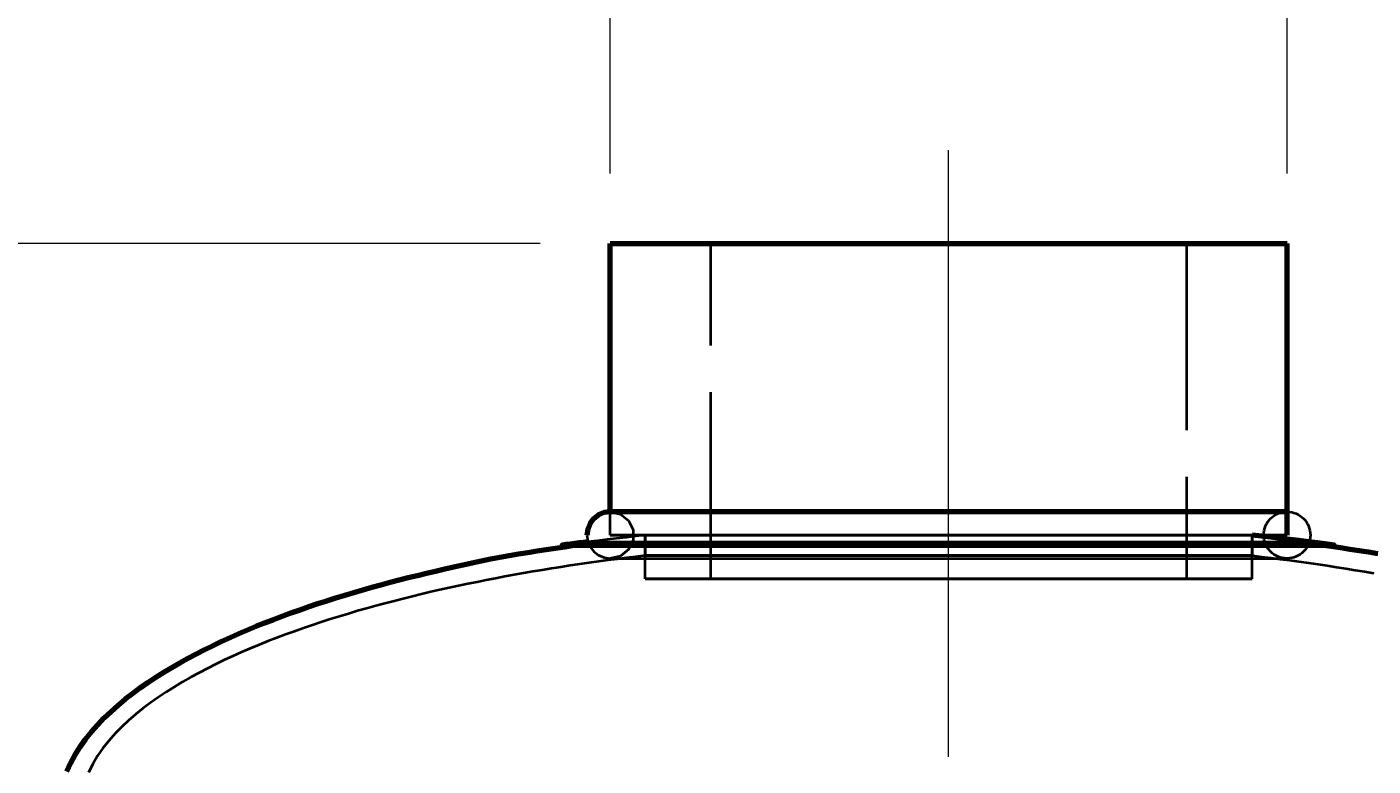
# Model space of a CAD drawing. Header units: millimetres. Extents: x 0 to 594, y 0 to 420.
# Drawn here: x 106.98 to 135.82, y 308.3 to 324.14 of the extents above; entities that cross this region are included whole.
import ezdxf

# ---------------------------------------------------------------- set-up
doc = ezdxf.new("R2010")
doc.units = ezdxf.units.MM
doc.linetypes.add('IRAM-E-TRAZOS', pattern=[5, 4, -1])
doc.linetypes.add('IRAM-F-TRAZO-PUNTO', pattern=[20, 15, -2, 1, -2])
for name, color, linetype, lineweight in [('01-VISIBLE', 7, 'CONTINUOUS', 70), ('02-OCULTA', 4, 'IRAM-E-TRAZOS', 35), ('03-EJE', 1, 'IRAM-F-TRAZO-PUNTO', 18), ('04-COTA', 3, 'CONTINUOUS', 18)]:
    doc.layers.add(name, color=color, linetype=linetype, lineweight=lineweight)
doc.styles.add('ISO3098', font='isocpeur.ttf')
doc.dimstyles.new('FLAMA-IRAM', dxfattribs={"dimtxt": 3.5, "dimasz": 3.5, "dimexe": 2, "dimexo": 1.5, "dimgap": 1, "dimtad": 1, "dimdec": 1, "dimtxsty": 'ISO3098', "dimblk": 'IRAM_FLECHA', "dimblk1": 'IRAM_FLECHA', "dimblk2": 'IRAM_FLECHA', "dimcen": 2.5, "dimclrd": 3, "dimclre": 3, "dimclrt": 3, "dimazin": 3, "dimtfac": 1, "dimtmove": 0, "dimatfit": 3, "dimlwd": 18, "dimlwe": 18})

# ---------------------------------------------------------------- blocks, each defined once
blk = doc.blocks.new('IRAM_FLECHA')
blk.add_solid([(0, 0), (-1, 0.125), (-1, -0.125)])

msp = doc.modelspace()

# ---------------------------------------------------------------- linework, layer by layer
at = {"layer": '01-VISIBLE'}
for p, q in [((119.475, 313.75), (119.475, 319.5)), ((133.975, 313.25), (133.975, 319.5))]:
    msp.add_line(p, q, dxfattribs=at)
for points in [[(119.475, 319.5), (119.676, 319.5), (119.878, 319.5), (120.079, 319.5), (120.281, 319.5), (120.482, 319.5), (120.683, 319.5), (120.885, 319.5), (121.086, 319.5), (121.287, 319.5), (121.489, 319.5), (121.69, 319.5), (121.892, 319.5), (122.093, 319.5), (122.294, 319.5), (122.496, 319.5), (122.697, 319.5), (122.899, 319.5), (123.1, 319.5), (123.301, 319.5), (123.503, 319.5), (123.704, 319.5), (123.906, 319.5), (124.107, 319.5), (124.308, 319.5), (124.51, 319.5), (124.711, 319.5), (124.912, 319.5), (125.114, 319.5), (125.315, 319.5), (125.517, 319.5), (125.718, 319.5), (125.919, 319.5), (126.121, 319.5), (126.322, 319.5), (126.524, 319.5), (126.725, 319.5), (126.926, 319.5), (127.128, 319.5), (127.329, 319.5), (127.531, 319.5), (127.732, 319.5), (127.933, 319.5), (128.135, 319.5), (128.336, 319.5), (128.537, 319.5), (128.739, 319.5), (128.94, 319.5), (129.142, 319.5), (129.343, 319.5), (129.544, 319.5), (129.746, 319.5), (129.947, 319.5), (130.149, 319.5), (130.35, 319.5), (130.551, 319.5), (130.753, 319.5), (130.954, 319.5), (131.156, 319.5), (131.357, 319.5), (131.558, 319.5), (131.76, 319.5), (131.961, 319.5), (132.162, 319.5), (132.364, 319.5), (132.565, 319.5), (132.767, 319.5), (132.968, 319.5), (133.169, 319.5), (133.371, 319.5), (133.572, 319.5), (133.774, 319.5), (133.975, 319.5)], [(119.475, 313.75), (119.346, 313.733), (119.225, 313.683), (119.121, 313.604), (119.042, 313.5), (118.992, 313.379), (118.975, 313.25)], [(133.975, 313.75), (133.774, 313.75), (133.572, 313.75), (133.371, 313.75), (133.169, 313.75), (132.968, 313.75), (132.767, 313.75), (132.565, 313.75), (132.364, 313.75), (132.162, 313.75), (131.961, 313.75), (131.76, 313.75), (131.558, 313.75), (131.357, 313.75), (131.156, 313.75), (130.954, 313.75), (130.753, 313.75), (130.551, 313.75), (130.35, 313.75), (130.149, 313.75), (129.947, 313.75), (129.746, 313.75), (129.544, 313.75), (129.343, 313.75), (129.142, 313.75), (128.94, 313.75), (128.739, 313.75), (128.537, 313.75), (128.336, 313.75), (128.135, 313.75), (127.933, 313.75), (127.732, 313.75), (127.531, 313.75), (127.329, 313.75), (127.128, 313.75), (126.926, 313.75), (126.725, 313.75), (126.524, 313.75), (126.322, 313.75), (126.121, 313.75), (125.919, 313.75), (125.718, 313.75), (125.517, 313.75), (125.315, 313.75), (125.114, 313.75), (124.912, 313.75), (124.711, 313.75), (124.51, 313.75), (124.308, 313.75), (124.107, 313.75), (123.906, 313.75), (123.704, 313.75), (123.503, 313.75), (123.301, 313.75), (123.1, 313.75), (122.899, 313.75), (122.697, 313.75), (122.496, 313.75), (122.294, 313.75), (122.093, 313.75), (121.892, 313.75), (121.69, 313.75), (121.489, 313.75), (121.287, 313.75), (121.086, 313.75), (120.885, 313.75), (120.683, 313.75), (120.482, 313.75), (120.281, 313.75), (120.079, 313.75), (119.878, 313.75), (119.676, 313.75), (119.475, 313.75)], [(135.919, 312.85), (135.72, 312.882), (135.52, 312.913), (135.321, 312.944), (135.121, 312.975), (134.921, 313.005), (134.721, 313.037), (134.583, 313.07), (134.784, 313.052), (134.985, 313.034), (134.833, 313.057), (134.63, 313.082), (134.432, 313.106), (134.231, 313.13), (134.032, 313.154), (133.827, 313.178), (133.628, 313.202), (133.43, 313.226), (133.23, 313.249)], [(107.834, 308.182), (107.916, 308.366), (108.011, 308.543), (108.117, 308.714), (108.234, 308.878), (108.36, 309.035), (108.493, 309.186), (108.632, 309.331), (108.778, 309.471), (108.928, 309.605), (109.083, 309.733), (109.242, 309.857), (109.404, 309.977), (109.569, 310.092), (109.737, 310.203), (109.907, 310.311), (110.079, 310.415), (110.254, 310.515), (110.43, 310.613), (110.608, 310.707), (110.787, 310.799), (110.968, 310.887), (111.15, 310.974), (111.333, 311.058), (111.517, 311.139), (111.702, 311.218), (111.888, 311.295), (112.075, 311.37), (112.263, 311.443), (112.451, 311.514), (112.64, 311.583), (112.83, 311.651), (113.021, 311.716), (113.211, 311.78), (113.403, 311.842), (113.595, 311.903), (113.787, 311.963), (113.98, 312.02), (114.173, 312.077), (114.367, 312.132), (114.561, 312.186), (114.756, 312.238), (114.95, 312.289), (115.146, 312.338), (115.341, 312.386), (115.537, 312.432), (115.733, 312.478), (115.93, 312.523), (116.126, 312.567), (116.323, 312.611), (116.519, 312.655), (116.716, 312.697), (116.913, 312.738), (117.111, 312.776), (117.309, 312.812), (117.508, 312.846), (117.706, 312.878), (117.905, 312.909), (118.104, 312.94), (118.303, 312.971), (118.502, 313.001), (118.701, 313.032)], [(118.997, 313.103), (118.904, 313.092), (118.811, 313.08), (118.718, 313.069), (118.625, 313.057), (118.532, 313.046), (118.442, 313.032)], [(118.888, 313.07), (118.814, 313.066), (118.739, 313.059), (118.665, 313.052), (118.591, 313.045), (118.517, 313.038), (118.442, 313.032)], [(118.442, 313.032), (118.442, 313.032), (118.442, 313.032), (118.442, 313.032), (118.442, 313.032), (118.443, 313.032), (118.443, 313.032)], [(118.442, 313.032), (118.644, 313.032), (118.846, 313.032), (119.048, 313.032), (119.251, 313.032), (119.453, 313.032), (119.655, 313.032), (119.857, 313.032), (120.059, 313.032), (120.261, 313.032), (120.463, 313.032), (120.665, 313.032), (120.867, 313.032), (121.069, 313.032), (121.271, 313.032), (121.473, 313.032), (121.675, 313.032), (121.877, 313.032), (122.079, 313.032), (122.281, 313.032), (122.483, 313.032), (122.685, 313.032), (122.887, 313.032), (123.089, 313.032), (123.291, 313.032), (123.493, 313.032), (123.695, 313.032), (123.897, 313.032), (124.099, 313.032), (124.301, 313.032), (124.503, 313.032), (124.705, 313.032), (124.907, 313.032), (125.109, 313.032), (125.311, 313.032), (125.513, 313.032), (125.715, 313.032), (125.917, 313.032), (126.119, 313.032), (126.321, 313.032), (126.523, 313.032), (126.725, 313.032), (126.927, 313.032), (127.129, 313.032), (127.331, 313.032), (127.533, 313.032), (127.735, 313.032), (127.937, 313.032), (128.139, 313.032), (128.341, 313.032), (128.543, 313.032), (128.745, 313.032), (128.947, 313.032), (129.149, 313.032), (129.351, 313.032), (129.553, 313.032), (129.755, 313.032), (129.957, 313.032), (130.159, 313.032), (130.361, 313.032), (130.563, 313.032), (130.765, 313.032), (130.967, 313.032), (131.169, 313.032), (131.371, 313.032), (131.573, 313.032), (131.775, 313.032), (131.977, 313.032), (132.179, 313.032), (132.381, 313.032), (132.583, 313.032), (132.785, 313.032), (132.987, 313.032), (133.189, 313.032), (133.391, 313.032), (133.593, 313.032), (133.795, 313.032), (133.997, 313.032), (134.199, 313.032), (134.402, 313.032), (134.604, 313.032), (134.806, 313.032), (135.008, 313.032)], [(134.562, 313.07), (134.361, 313.07), (134.16, 313.07), (133.959, 313.07), (133.758, 313.07), (133.557, 313.07), (133.356, 313.07), (133.155, 313.07), (132.954, 313.07), (132.754, 313.07), (132.553, 313.07), (132.352, 313.07), (132.151, 313.07), (131.95, 313.07), (131.749, 313.07), (131.548, 313.07), (131.347, 313.07), (131.146, 313.07), (130.945, 313.07), (130.744, 313.07), (130.543, 313.07), (130.342, 313.07), (130.141, 313.07), (129.94, 313.07), (129.739, 313.07), (129.538, 313.07), (129.337, 313.07), (129.136, 313.07), (128.935, 313.07), (128.735, 313.07), (128.534, 313.07), (128.333, 313.07), (128.132, 313.07), (127.931, 313.07), (127.73, 313.07), (127.529, 313.07), (127.328, 313.07), (127.127, 313.07), (126.926, 313.07), (126.725, 313.07), (126.524, 313.07), (126.323, 313.07), (126.122, 313.07), (125.921, 313.07), (125.72, 313.07), (125.519, 313.07), (125.318, 313.07), (125.117, 313.07), (124.916, 313.07), (124.715, 313.07), (124.515, 313.07), (124.314, 313.07), (124.113, 313.07), (123.912, 313.07), (123.711, 313.07), (123.51, 313.07), (123.309, 313.07), (123.108, 313.07), (122.907, 313.07), (122.706, 313.07), (122.505, 313.07), (122.304, 313.07), (122.103, 313.07), (121.902, 313.07), (121.701, 313.07), (121.5, 313.07), (121.299, 313.07), (121.098, 313.07), (120.897, 313.07), (120.696, 313.07), (120.496, 313.07), (120.295, 313.07), (120.094, 313.07), (119.893, 313.07), (119.692, 313.07), (119.491, 313.07), (119.29, 313.07), (119.089, 313.07), (118.888, 313.07)], [(119.475, 312.75), (119.475, 312.75), (119.475, 312.75), (119.475, 312.75), (119.475, 312.75), (119.475, 312.75), (119.475, 312.75)]]:
    msp.add_lwpolyline(points, dxfattribs=at)
at = {"layer": '02-OCULTA'}
for p, q in [((121.631, 312.309), (121.631, 319.5)), ((131.819, 319.5), (131.819, 312.309)), ((119.475, 313.25), (119.475, 313.75)), ((120.22, 312.309), (120.22, 313.25)), ((120.225, 313.25), (120.225, 312.809)), ((133.225, 313.25), (133.225, 312.809)), ((133.23, 312.309), (133.23, 313.25))]:
    msp.add_line(p, q, dxfattribs=at)
for points in [[(133.975, 319.5), (133.774, 319.5), (133.572, 319.5), (133.371, 319.5), (133.169, 319.5), (132.968, 319.5), (132.767, 319.5), (132.565, 319.5), (132.364, 319.5), (132.162, 319.5), (131.961, 319.5), (131.76, 319.5), (131.558, 319.5), (131.357, 319.5), (131.156, 319.5), (130.954, 319.5), (130.753, 319.5), (130.551, 319.5), (130.35, 319.5), (130.149, 319.5), (129.947, 319.5), (129.746, 319.5), (129.544, 319.5), (129.343, 319.5), (129.142, 319.5), (128.94, 319.5), (128.739, 319.5), (128.537, 319.5), (128.336, 319.5), (128.135, 319.5), (127.933, 319.5), (127.732, 319.5), (127.531, 319.5), (127.329, 319.5), (127.128, 319.5), (126.926, 319.5), (126.725, 319.5), (126.524, 319.5), (126.322, 319.5), (126.121, 319.5), (125.919, 319.5), (125.718, 319.5), (125.517, 319.5), (125.315, 319.5), (125.114, 319.5), (124.912, 319.5), (124.711, 319.5), (124.51, 319.5), (124.308, 319.5), (124.107, 319.5), (123.906, 319.5), (123.704, 319.5), (123.503, 319.5), (123.301, 319.5), (123.1, 319.5), (122.899, 319.5), (122.697, 319.5), (122.496, 319.5), (122.294, 319.5), (122.093, 319.5), (121.892, 319.5), (121.69, 319.5), (121.489, 319.5), (121.287, 319.5), (121.086, 319.5), (120.885, 319.5), (120.683, 319.5), (120.482, 319.5), (120.281, 319.5), (120.079, 319.5), (119.878, 319.5), (119.676, 319.5), (119.475, 319.5)], [(131.819, 319.5), (131.615, 319.5), (131.411, 319.5), (131.208, 319.5), (131.004, 319.5), (130.8, 319.5), (130.596, 319.5), (130.393, 319.5), (130.189, 319.5), (129.985, 319.5), (129.781, 319.5), (129.578, 319.5), (129.374, 319.5), (129.17, 319.5), (128.966, 319.5), (128.763, 319.5), (128.559, 319.5), (128.355, 319.5), (128.151, 319.5), (127.948, 319.5), (127.744, 319.5), (127.54, 319.5), (127.336, 319.5), (127.133, 319.5), (126.929, 319.5), (126.725, 319.5), (126.521, 319.5), (126.317, 319.5), (126.114, 319.5), (125.91, 319.5), (125.706, 319.5), (125.502, 319.5), (125.299, 319.5), (125.095, 319.5), (124.891, 319.5), (124.687, 319.5), (124.484, 319.5), (124.28, 319.5), (124.076, 319.5), (123.872, 319.5), (123.669, 319.5), (123.465, 319.5), (123.261, 319.5), (123.057, 319.5), (122.854, 319.5), (122.65, 319.5), (122.446, 319.5), (122.242, 319.5), (122.039, 319.5), (121.835, 319.5), (121.631, 319.5)], [(121.631, 319.5), (121.835, 319.5), (122.039, 319.5), (122.242, 319.5), (122.446, 319.5), (122.65, 319.5), (122.854, 319.5), (123.057, 319.5), (123.261, 319.5), (123.465, 319.5), (123.669, 319.5), (123.872, 319.5), (124.076, 319.5), (124.28, 319.5), (124.484, 319.5), (124.687, 319.5), (124.891, 319.5), (125.095, 319.5), (125.299, 319.5), (125.502, 319.5), (125.706, 319.5), (125.91, 319.5), (126.114, 319.5), (126.317, 319.5), (126.521, 319.5), (126.725, 319.5), (126.929, 319.5), (127.133, 319.5), (127.336, 319.5), (127.54, 319.5), (127.744, 319.5), (127.948, 319.5), (128.151, 319.5), (128.355, 319.5), (128.559, 319.5), (128.763, 319.5), (128.966, 319.5), (129.17, 319.5), (129.374, 319.5), (129.578, 319.5), (129.781, 319.5), (129.985, 319.5), (130.189, 319.5), (130.393, 319.5), (130.596, 319.5), (130.8, 319.5), (131.004, 319.5), (131.208, 319.5), (131.411, 319.5), (131.615, 319.5), (131.819, 319.5)], [(133.975, 313.75), (133.774, 313.75), (133.572, 313.75), (133.371, 313.75), (133.169, 313.75), (132.968, 313.75), (132.767, 313.75), (132.565, 313.75), (132.364, 313.75), (132.162, 313.75), (131.961, 313.75), (131.76, 313.75), (131.558, 313.75), (131.357, 313.75), (131.156, 313.75), (130.954, 313.75), (130.753, 313.75), (130.551, 313.75), (130.35, 313.75), (130.149, 313.75), (129.947, 313.75), (129.746, 313.75), (129.544, 313.75), (129.343, 313.75), (129.142, 313.75), (128.94, 313.75), (128.739, 313.75), (128.537, 313.75), (128.336, 313.75), (128.135, 313.75), (127.933, 313.75), (127.732, 313.75), (127.531, 313.75), (127.329, 313.75), (127.128, 313.75), (126.926, 313.75), (126.725, 313.75), (126.524, 313.75), (126.322, 313.75), (126.121, 313.75), (125.919, 313.75), (125.718, 313.75), (125.517, 313.75), (125.315, 313.75), (125.114, 313.75), (124.912, 313.75), (124.711, 313.75), (124.51, 313.75), (124.308, 313.75), (124.107, 313.75), (123.906, 313.75), (123.704, 313.75), (123.503, 313.75), (123.301, 313.75), (123.1, 313.75), (122.899, 313.75), (122.697, 313.75), (122.496, 313.75), (122.294, 313.75), (122.093, 313.75), (121.892, 313.75), (121.69, 313.75), (121.489, 313.75), (121.287, 313.75), (121.086, 313.75), (120.885, 313.75), (120.683, 313.75), (120.482, 313.75), (120.281, 313.75), (120.079, 313.75), (119.878, 313.75), (119.676, 313.75), (119.475, 313.75)], [(119.475, 313.75), (119.692, 313.7), (119.866, 313.562), (119.962, 313.361), (119.962, 313.139), (119.866, 312.938), (119.692, 312.8), (119.475, 312.75)], [(118.975, 313.25), (118.992, 313.121), (119.042, 313), (119.121, 312.896), (119.225, 312.817), (119.346, 312.767), (119.475, 312.75)], [(120.225, 313.25), (120.02, 313.226), (119.816, 313.201), (119.611, 313.177), (119.406, 313.152), (119.202, 313.128), (118.997, 313.103)], [(133.975, 313.25), (133.774, 313.25), (133.572, 313.25), (133.371, 313.25), (133.169, 313.25), (132.968, 313.25), (132.767, 313.25), (132.565, 313.25), (132.364, 313.25), (132.162, 313.25), (131.961, 313.25), (131.76, 313.25), (131.558, 313.25), (131.357, 313.25), (131.156, 313.25), (130.954, 313.25), (130.753, 313.25), (130.551, 313.25), (130.35, 313.25), (130.149, 313.25), (129.947, 313.25), (129.746, 313.25), (129.544, 313.25), (129.343, 313.25), (129.142, 313.25), (128.94, 313.25), (128.739, 313.25), (128.537, 313.25), (128.336, 313.25), (128.135, 313.25), (127.933, 313.25), (127.732, 313.25), (127.531, 313.25), (127.329, 313.25), (127.128, 313.25), (126.926, 313.25), (126.725, 313.25), (126.524, 313.25), (126.322, 313.25), (126.121, 313.25), (125.919, 313.25), (125.718, 313.25), (125.517, 313.25), (125.315, 313.25), (125.114, 313.25), (124.912, 313.25), (124.711, 313.25), (124.51, 313.25), (124.308, 313.25), (124.107, 313.25), (123.906, 313.25), (123.704, 313.25), (123.503, 313.25), (123.301, 313.25), (123.1, 313.25), (122.899, 313.25), (122.697, 313.25), (122.496, 313.25), (122.294, 313.25), (122.093, 313.25), (121.892, 313.25), (121.69, 313.25), (121.489, 313.25), (121.287, 313.25), (121.086, 313.25), (120.885, 313.25), (120.683, 313.25), (120.482, 313.25), (120.281, 313.25), (120.079, 313.25), (119.878, 313.25), (119.676, 313.25), (119.475, 313.25)], [(119.475, 313.25), (119.676, 313.25), (119.878, 313.25), (120.079, 313.25), (120.281, 313.25), (120.482, 313.25), (120.683, 313.25), (120.885, 313.25), (121.086, 313.25), (121.287, 313.25), (121.489, 313.25), (121.69, 313.25), (121.892, 313.25), (122.093, 313.25), (122.294, 313.25), (122.496, 313.25), (122.697, 313.25), (122.899, 313.25), (123.1, 313.25), (123.301, 313.25), (123.503, 313.25), (123.704, 313.25), (123.906, 313.25), (124.107, 313.25), (124.308, 313.25), (124.51, 313.25), (124.711, 313.25), (124.912, 313.25), (125.114, 313.25), (125.315, 313.25), (125.517, 313.25), (125.718, 313.25), (125.919, 313.25), (126.121, 313.25), (126.322, 313.25), (126.524, 313.25), (126.725, 313.25), (126.926, 313.25), (127.128, 313.25), (127.329, 313.25), (127.531, 313.25), (127.732, 313.25), (127.933, 313.25), (128.135, 313.25), (128.336, 313.25), (128.537, 313.25), (128.739, 313.25), (128.94, 313.25), (129.142, 313.25), (129.343, 313.25), (129.544, 313.25), (129.746, 313.25), (129.947, 313.25), (130.149, 313.25), (130.35, 313.25), (130.551, 313.25), (130.753, 313.25), (130.954, 313.25), (131.156, 313.25), (131.357, 313.25), (131.558, 313.25), (131.76, 313.25), (131.961, 313.25), (132.162, 313.25), (132.364, 313.25), (132.565, 313.25), (132.767, 313.25), (132.968, 313.25), (133.169, 313.25), (133.371, 313.25), (133.572, 313.25), (133.774, 313.25), (133.975, 313.25)], [(133.23, 313.25), (133.03, 313.25), (132.83, 313.25), (132.63, 313.25), (132.429, 313.25), (132.229, 313.25), (132.029, 313.25), (131.829, 313.25), (131.629, 313.25), (131.429, 313.25), (131.228, 313.25), (131.028, 313.25), (130.828, 313.25), (130.628, 313.25), (130.428, 313.25), (130.228, 313.25), (130.028, 313.25), (129.827, 313.25), (129.627, 313.25), (129.427, 313.25), (129.227, 313.25), (129.027, 313.25), (128.827, 313.25), (128.626, 313.25), (128.426, 313.25), (128.226, 313.25), (128.026, 313.25), (127.826, 313.25), (127.626, 313.25), (127.426, 313.25), (127.225, 313.25), (127.025, 313.25), (126.825, 313.25), (126.625, 313.25), (126.425, 313.25), (126.225, 313.25), (126.024, 313.25), (125.824, 313.25), (125.624, 313.25), (125.424, 313.25), (125.224, 313.25), (125.024, 313.25), (124.824, 313.25), (124.623, 313.25), (124.423, 313.25), (124.223, 313.25), (124.023, 313.25), (123.823, 313.25), (123.623, 313.25), (123.422, 313.25), (123.222, 313.25), (123.022, 313.25), (122.822, 313.25), (122.622, 313.25), (122.422, 313.25), (122.222, 313.25), (122.021, 313.25), (121.821, 313.25), (121.621, 313.25), (121.421, 313.25), (121.221, 313.25), (121.021, 313.25), (120.82, 313.25), (120.62, 313.25), (120.42, 313.25), (120.22, 313.25)], [(120.22, 313.25), (120.42, 313.25), (120.62, 313.25), (120.82, 313.25), (121.021, 313.25), (121.221, 313.25), (121.421, 313.25), (121.621, 313.25), (121.821, 313.25), (122.021, 313.25), (122.222, 313.25), (122.422, 313.25), (122.622, 313.25), (122.822, 313.25), (123.022, 313.25), (123.222, 313.25), (123.422, 313.25), (123.623, 313.25), (123.823, 313.25), (124.023, 313.25), (124.223, 313.25), (124.423, 313.25), (124.623, 313.25), (124.824, 313.25), (125.024, 313.25), (125.224, 313.25), (125.424, 313.25), (125.624, 313.25), (125.824, 313.25), (126.024, 313.25), (126.225, 313.25), (126.425, 313.25), (126.625, 313.25), (126.825, 313.25), (127.025, 313.25), (127.225, 313.25), (127.426, 313.25), (127.626, 313.25), (127.826, 313.25), (128.026, 313.25), (128.226, 313.25), (128.426, 313.25), (128.626, 313.25), (128.827, 313.25), (129.027, 313.25), (129.227, 313.25), (129.427, 313.25), (129.627, 313.25), (129.827, 313.25), (130.028, 313.25), (130.228, 313.25), (130.428, 313.25), (130.628, 313.25), (130.828, 313.25), (131.028, 313.25), (131.228, 313.25), (131.429, 313.25), (131.629, 313.25), (131.829, 313.25), (132.029, 313.25), (132.229, 313.25), (132.429, 313.25), (132.63, 313.25), (132.83, 313.25), (133.03, 313.25), (133.23, 313.25)], [(133.225, 313.25), (133.025, 313.25), (132.825, 313.25), (132.625, 313.25), (132.425, 313.25), (132.225, 313.25), (132.025, 313.25), (131.825, 313.25), (131.625, 313.25), (131.425, 313.25), (131.225, 313.25), (131.025, 313.25), (130.825, 313.25), (130.625, 313.25), (130.425, 313.25), (130.225, 313.25), (130.025, 313.25), (129.825, 313.25), (129.625, 313.25), (129.425, 313.25), (129.225, 313.25), (129.025, 313.25), (128.825, 313.25), (128.625, 313.25), (128.425, 313.25), (128.225, 313.25), (128.025, 313.25), (127.825, 313.25), (127.625, 313.25), (127.425, 313.25), (127.225, 313.25), (127.025, 313.25), (126.825, 313.25), (126.625, 313.25), (126.425, 313.25), (126.225, 313.25), (126.025, 313.25), (125.825, 313.25), (125.625, 313.25), (125.425, 313.25), (125.225, 313.25), (125.025, 313.25), (124.825, 313.25), (124.625, 313.25), (124.425, 313.25), (124.225, 313.25), (124.025, 313.25), (123.825, 313.25), (123.625, 313.25), (123.425, 313.25), (123.225, 313.25), (123.025, 313.25), (122.825, 313.25), (122.625, 313.25), (122.425, 313.25), (122.225, 313.25), (122.025, 313.25), (121.825, 313.25), (121.625, 313.25), (121.425, 313.25), (121.225, 313.25), (121.025, 313.25), (120.825, 313.25), (120.625, 313.25), (120.425, 313.25), (120.225, 313.25)], [(120.225, 313.25), (120.425, 313.25), (120.625, 313.25), (120.825, 313.25), (121.025, 313.25), (121.225, 313.25), (121.425, 313.25), (121.625, 313.25), (121.825, 313.25), (122.025, 313.25), (122.225, 313.25), (122.425, 313.25), (122.625, 313.25), (122.825, 313.25), (123.025, 313.25), (123.225, 313.25), (123.425, 313.25), (123.625, 313.25), (123.825, 313.25), (124.025, 313.25), (124.225, 313.25), (124.425, 313.25), (124.625, 313.25), (124.825, 313.25), (125.025, 313.25), (125.225, 313.25), (125.425, 313.25), (125.625, 313.25), (125.825, 313.25), (126.025, 313.25), (126.225, 313.25), (126.425, 313.25), (126.625, 313.25), (126.825, 313.25), (127.025, 313.25), (127.225, 313.25), (127.425, 313.25), (127.625, 313.25), (127.825, 313.25), (128.025, 313.25), (128.225, 313.25), (128.425, 313.25), (128.625, 313.25), (128.825, 313.25), (129.025, 313.25), (129.225, 313.25), (129.425, 313.25), (129.625, 313.25), (129.825, 313.25), (130.025, 313.25), (130.225, 313.25), (130.425, 313.25), (130.625, 313.25), (130.825, 313.25), (131.025, 313.25), (131.225, 313.25), (131.425, 313.25), (131.625, 313.25), (131.825, 313.25), (132.025, 313.25), (132.225, 313.25), (132.425, 313.25), (132.625, 313.25), (132.825, 313.25), (133.025, 313.25), (133.225, 313.25)], [(133.23, 313.249), (133.229, 313.25), (133.228, 313.25), (133.228, 313.25), (133.227, 313.25), (133.226, 313.25), (133.225, 313.25)], [(118.443, 313.032), (118.645, 313.032), (118.847, 313.032), (119.049, 313.032), (119.251, 313.032), (119.453, 313.032), (119.655, 313.032), (119.857, 313.032), (120.059, 313.032), (120.261, 313.032), (120.463, 313.032), (120.665, 313.032), (120.867, 313.032), (121.069, 313.032), (121.271, 313.032), (121.473, 313.032), (121.675, 313.032), (121.877, 313.032), (122.079, 313.032), (122.281, 313.032), (122.483, 313.032), (122.685, 313.032), (122.887, 313.032), (123.089, 313.032), (123.291, 313.032), (123.493, 313.032), (123.695, 313.032), (123.897, 313.032), (124.099, 313.032), (124.301, 313.032), (124.503, 313.032), (124.705, 313.032), (124.907, 313.032), (125.109, 313.032), (125.311, 313.032), (125.513, 313.032), (125.715, 313.032), (125.917, 313.032), (126.119, 313.032), (126.321, 313.032), (126.523, 313.032), (126.725, 313.032), (126.927, 313.032), (127.129, 313.032), (127.331, 313.032), (127.533, 313.032), (127.735, 313.032), (127.937, 313.032), (128.139, 313.032), (128.341, 313.032), (128.543, 313.032), (128.745, 313.032), (128.947, 313.032), (129.149, 313.032), (129.351, 313.032), (129.553, 313.032), (129.755, 313.032), (129.957, 313.032), (130.159, 313.032), (130.361, 313.032), (130.563, 313.032), (130.765, 313.032), (130.967, 313.032), (131.169, 313.032), (131.371, 313.032), (131.573, 313.032), (131.775, 313.032), (131.977, 313.032), (132.179, 313.032), (132.381, 313.032), (132.583, 313.032), (132.785, 313.032), (132.987, 313.032), (133.189, 313.032), (133.391, 313.032), (133.593, 313.032), (133.795, 313.032), (133.997, 313.032), (134.199, 313.032), (134.402, 313.032), (134.604, 313.032), (134.806, 313.032), (135.008, 313.032)], [(118.701, 313.032), (118.736, 313.038), (118.77, 313.044), (118.804, 313.049), (118.839, 313.056), (118.873, 313.062), (118.888, 313.07)], [(134.562, 313.07), (134.361, 313.07), (134.16, 313.07), (133.959, 313.07), (133.758, 313.07), (133.557, 313.07), (133.356, 313.07), (133.155, 313.07), (132.954, 313.07), (132.754, 313.07), (132.553, 313.07), (132.352, 313.07), (132.151, 313.07), (131.95, 313.07), (131.749, 313.07), (131.548, 313.07), (131.347, 313.07), (131.146, 313.07), (130.945, 313.07), (130.744, 313.07), (130.543, 313.07), (130.342, 313.07), (130.141, 313.07), (129.94, 313.07), (129.739, 313.07), (129.538, 313.07), (129.337, 313.07), (129.136, 313.07), (128.935, 313.07), (128.735, 313.07), (128.534, 313.07), (128.333, 313.07), (128.132, 313.07), (127.931, 313.07), (127.73, 313.07), (127.529, 313.07), (127.328, 313.07), (127.127, 313.07), (126.926, 313.07), (126.725, 313.07), (126.524, 313.07), (126.323, 313.07), (126.122, 313.07), (125.921, 313.07), (125.72, 313.07), (125.519, 313.07), (125.318, 313.07), (125.117, 313.07), (124.916, 313.07), (124.715, 313.07), (124.515, 313.07), (124.314, 313.07), (124.113, 313.07), (123.912, 313.07), (123.711, 313.07), (123.51, 313.07), (123.309, 313.07), (123.108, 313.07), (122.907, 313.07), (122.706, 313.07), (122.505, 313.07), (122.304, 313.07), (122.103, 313.07), (121.902, 313.07), (121.701, 313.07), (121.5, 313.07), (121.299, 313.07), (121.098, 313.07), (120.897, 313.07), (120.696, 313.07), (120.496, 313.07), (120.295, 313.07), (120.094, 313.07), (119.893, 313.07), (119.692, 313.07), (119.491, 313.07), (119.29, 313.07), (119.089, 313.07), (118.888, 313.07)], [(120.225, 312.809), (120.024, 312.786), (119.822, 312.761), (119.621, 312.736), (119.42, 312.709), (119.219, 312.682), (119.018, 312.654), (118.818, 312.625), (118.617, 312.595), (118.416, 312.564), (118.216, 312.533), (118.016, 312.5), (117.816, 312.466), (117.616, 312.432), (117.417, 312.396), (117.217, 312.36), (117.018, 312.322), (116.819, 312.284), (116.62, 312.244), (116.421, 312.204), (116.223, 312.162), (116.024, 312.119), (115.826, 312.075), (115.629, 312.03), (115.431, 311.984), (115.234, 311.936), (115.037, 311.887), (114.841, 311.837), (114.645, 311.786), (114.449, 311.733), (114.253, 311.678), (114.058, 311.623), (113.864, 311.565), (113.67, 311.506), (113.476, 311.446), (113.283, 311.384), (113.091, 311.32), (112.899, 311.254), (112.708, 311.187), (112.517, 311.118), (112.327, 311.046), (112.138, 310.973), (111.95, 310.898), (111.762, 310.82), (111.576, 310.74), (111.391, 310.658), (111.207, 310.573), (111.024, 310.485), (110.843, 310.394), (110.663, 310.3), (110.485, 310.203), (110.309, 310.102), (110.135, 309.998), (109.964, 309.889), (109.795, 309.777), (109.629, 309.66), (109.467, 309.538), (109.309, 309.411), (109.155, 309.279), (109.007, 309.14), (108.866, 308.995), (108.731, 308.843), (108.605, 308.685), (108.489, 308.518), (108.385, 308.344), (108.298, 308.161)], [(119.475, 312.75), (119.676, 312.75), (119.878, 312.75), (120.079, 312.75), (120.281, 312.75), (120.482, 312.75), (120.683, 312.75), (120.885, 312.75), (121.086, 312.75), (121.287, 312.75), (121.489, 312.75), (121.69, 312.75), (121.892, 312.75), (122.093, 312.75), (122.294, 312.75), (122.496, 312.75), (122.697, 312.75), (122.899, 312.75), (123.1, 312.75), (123.301, 312.75), (123.503, 312.75), (123.704, 312.75), (123.906, 312.75), (124.107, 312.75), (124.308, 312.75), (124.51, 312.75), (124.711, 312.75), (124.912, 312.75), (125.114, 312.75), (125.315, 312.75), (125.517, 312.75), (125.718, 312.75), (125.919, 312.75), (126.121, 312.75), (126.322, 312.75), (126.524, 312.75), (126.725, 312.75), (126.926, 312.75), (127.128, 312.75), (127.329, 312.75), (127.531, 312.75), (127.732, 312.75), (127.933, 312.75), (128.135, 312.75), (128.336, 312.75), (128.537, 312.75), (128.739, 312.75), (128.94, 312.75), (129.142, 312.75), (129.343, 312.75), (129.544, 312.75), (129.746, 312.75), (129.947, 312.75), (130.149, 312.75), (130.35, 312.75), (130.551, 312.75), (130.753, 312.75), (130.954, 312.75), (131.156, 312.75), (131.357, 312.75), (131.558, 312.75), (131.76, 312.75), (131.961, 312.75), (132.162, 312.75), (132.364, 312.75), (132.565, 312.75), (132.767, 312.75), (132.968, 312.75), (133.169, 312.75), (133.371, 312.75), (133.572, 312.75), (133.774, 312.75), (133.975, 312.75)], [(119.475, 312.75), (119.676, 312.75), (119.878, 312.75), (120.079, 312.75), (120.281, 312.75), (120.482, 312.75), (120.683, 312.75), (120.885, 312.75), (121.086, 312.75), (121.287, 312.75), (121.489, 312.75), (121.69, 312.75), (121.892, 312.75), (122.093, 312.75), (122.294, 312.75), (122.496, 312.75), (122.697, 312.75), (122.899, 312.75), (123.1, 312.75), (123.301, 312.75), (123.503, 312.75), (123.704, 312.75), (123.906, 312.75), (124.107, 312.75), (124.308, 312.75), (124.51, 312.75), (124.711, 312.75), (124.912, 312.75), (125.114, 312.75), (125.315, 312.75), (125.517, 312.75), (125.718, 312.75), (125.919, 312.75), (126.121, 312.75), (126.322, 312.75), (126.524, 312.75), (126.725, 312.75), (126.926, 312.75), (127.128, 312.75), (127.329, 312.75), (127.531, 312.75), (127.732, 312.75), (127.933, 312.75), (128.135, 312.75), (128.336, 312.75), (128.537, 312.75), (128.739, 312.75), (128.94, 312.75), (129.142, 312.75), (129.343, 312.75), (129.544, 312.75), (129.746, 312.75), (129.947, 312.75), (130.149, 312.75), (130.35, 312.75), (130.551, 312.75), (130.753, 312.75), (130.954, 312.75), (131.156, 312.75), (131.357, 312.75), (131.558, 312.75), (131.76, 312.75), (131.961, 312.75), (132.162, 312.75), (132.364, 312.75), (132.565, 312.75), (132.767, 312.75), (132.968, 312.75), (133.169, 312.75), (133.371, 312.75), (133.572, 312.75), (133.774, 312.75), (133.975, 312.75)], [(133.225, 312.809), (133.025, 312.809), (132.825, 312.809), (132.625, 312.809), (132.425, 312.809), (132.225, 312.809), (132.025, 312.809), (131.825, 312.809), (131.625, 312.809), (131.425, 312.809), (131.225, 312.809), (131.025, 312.809), (130.825, 312.809), (130.625, 312.809), (130.425, 312.809), (130.225, 312.809), (130.025, 312.809), (129.825, 312.809), (129.625, 312.809), (129.425, 312.809), (129.225, 312.809), (129.025, 312.809), (128.825, 312.809), (128.625, 312.809), (128.425, 312.809), (128.225, 312.809), (128.025, 312.809), (127.825, 312.809), (127.625, 312.809), (127.425, 312.809), (127.225, 312.809), (127.025, 312.809), (126.825, 312.809), (126.625, 312.809), (126.425, 312.809), (126.225, 312.809), (126.025, 312.809), (125.825, 312.809), (125.625, 312.809), (125.425, 312.809), (125.225, 312.809), (125.025, 312.809), (124.825, 312.809), (124.625, 312.809), (124.425, 312.809), (124.225, 312.809), (124.025, 312.809), (123.825, 312.809), (123.625, 312.809), (123.425, 312.809), (123.225, 312.809), (123.025, 312.809), (122.825, 312.809), (122.625, 312.809), (122.425, 312.809), (122.225, 312.809), (122.025, 312.809), (121.825, 312.809), (121.625, 312.809), (121.425, 312.809), (121.225, 312.809), (121.025, 312.809), (120.825, 312.809), (120.625, 312.809), (120.425, 312.809), (120.225, 312.809)], [(120.225, 312.809), (120.425, 312.809), (120.625, 312.809), (120.825, 312.809), (121.025, 312.809), (121.225, 312.809), (121.425, 312.809), (121.625, 312.809), (121.825, 312.809), (122.025, 312.809), (122.225, 312.809), (122.425, 312.809), (122.625, 312.809), (122.825, 312.809), (123.025, 312.809), (123.225, 312.809), (123.425, 312.809), (123.625, 312.809), (123.825, 312.809), (124.025, 312.809), (124.225, 312.809), (124.425, 312.809), (124.625, 312.809), (124.825, 312.809), (125.025, 312.809), (125.225, 312.809), (125.425, 312.809), (125.625, 312.809), (125.825, 312.809), (126.025, 312.809), (126.225, 312.809), (126.425, 312.809), (126.625, 312.809), (126.825, 312.809), (127.025, 312.809), (127.225, 312.809), (127.425, 312.809), (127.625, 312.809), (127.825, 312.809), (128.025, 312.809), (128.225, 312.809), (128.425, 312.809), (128.625, 312.809), (128.825, 312.809), (129.025, 312.809), (129.225, 312.809), (129.425, 312.809), (129.625, 312.809), (129.825, 312.809), (130.025, 312.809), (130.225, 312.809), (130.425, 312.809), (130.625, 312.809), (130.825, 312.809), (131.025, 312.809), (131.225, 312.809), (131.425, 312.809), (131.625, 312.809), (131.825, 312.809), (132.025, 312.809), (132.225, 312.809), (132.425, 312.809), (132.625, 312.809), (132.825, 312.809), (133.025, 312.809), (133.225, 312.809)], [(133.225, 312.809), (133.426, 312.786), (133.628, 312.761), (133.829, 312.735), (134.03, 312.709), (134.231, 312.682), (134.432, 312.654), (134.632, 312.625), (134.833, 312.595), (135.034, 312.564), (135.234, 312.533), (135.434, 312.5), (135.634, 312.466), (135.834, 312.432)], [(133.23, 312.309), (133.03, 312.309), (132.83, 312.309), (132.63, 312.309), (132.429, 312.309), (132.229, 312.309), (132.029, 312.309), (131.829, 312.309), (131.629, 312.309), (131.429, 312.309), (131.228, 312.309), (131.028, 312.309), (130.828, 312.309), (130.628, 312.309), (130.428, 312.309), (130.228, 312.309), (130.028, 312.309), (129.827, 312.309), (129.627, 312.309), (129.427, 312.309), (129.227, 312.309), (129.027, 312.309), (128.827, 312.309), (128.626, 312.309), (128.426, 312.309), (128.226, 312.309), (128.026, 312.309), (127.826, 312.309), (127.626, 312.309), (127.426, 312.309), (127.225, 312.309), (127.025, 312.309), (126.825, 312.309), (126.625, 312.309), (126.425, 312.309), (126.225, 312.309), (126.024, 312.309), (125.824, 312.309), (125.624, 312.309), (125.424, 312.309), (125.224, 312.309), (125.024, 312.309), (124.824, 312.309), (124.623, 312.309), (124.423, 312.309), (124.223, 312.309), (124.023, 312.309), (123.823, 312.309), (123.623, 312.309), (123.422, 312.309), (123.222, 312.309), (123.022, 312.309), (122.822, 312.309), (122.622, 312.309), (122.422, 312.309), (122.222, 312.309), (122.021, 312.309), (121.821, 312.309), (121.621, 312.309), (121.421, 312.309), (121.221, 312.309), (121.021, 312.309), (120.82, 312.309), (120.62, 312.309), (120.42, 312.309), (120.22, 312.309)], [(120.22, 312.309), (120.42, 312.309), (120.62, 312.309), (120.82, 312.309), (121.021, 312.309), (121.221, 312.309), (121.421, 312.309), (121.621, 312.309), (121.821, 312.309), (122.021, 312.309), (122.222, 312.309), (122.422, 312.309), (122.622, 312.309), (122.822, 312.309), (123.022, 312.309), (123.222, 312.309), (123.422, 312.309), (123.623, 312.309), (123.823, 312.309), (124.023, 312.309), (124.223, 312.309), (124.423, 312.309), (124.623, 312.309), (124.824, 312.309), (125.024, 312.309), (125.224, 312.309), (125.424, 312.309), (125.624, 312.309), (125.824, 312.309), (126.024, 312.309), (126.225, 312.309), (126.425, 312.309), (126.625, 312.309), (126.825, 312.309), (127.025, 312.309), (127.225, 312.309), (127.426, 312.309), (127.626, 312.309), (127.826, 312.309), (128.026, 312.309), (128.226, 312.309), (128.426, 312.309), (128.626, 312.309), (128.827, 312.309), (129.027, 312.309), (129.227, 312.309), (129.427, 312.309), (129.627, 312.309), (129.827, 312.309), (130.028, 312.309), (130.228, 312.309), (130.428, 312.309), (130.628, 312.309), (130.828, 312.309), (131.028, 312.309), (131.228, 312.309), (131.429, 312.309), (131.629, 312.309), (131.829, 312.309), (132.029, 312.309), (132.229, 312.309), (132.429, 312.309), (132.63, 312.309), (132.83, 312.309), (133.03, 312.309), (133.23, 312.309)], [(131.819, 312.309), (131.615, 312.309), (131.411, 312.309), (131.208, 312.309), (131.004, 312.309), (130.8, 312.309), (130.596, 312.309), (130.393, 312.309), (130.189, 312.309), (129.985, 312.309), (129.781, 312.309), (129.578, 312.309), (129.374, 312.309), (129.17, 312.309), (128.966, 312.309), (128.763, 312.309), (128.559, 312.309), (128.355, 312.309), (128.151, 312.309), (127.948, 312.309), (127.744, 312.309), (127.54, 312.309), (127.336, 312.309), (127.133, 312.309), (126.929, 312.309), (126.725, 312.309), (126.521, 312.309), (126.317, 312.309), (126.114, 312.309), (125.91, 312.309), (125.706, 312.309), (125.502, 312.309), (125.299, 312.309), (125.095, 312.309), (124.891, 312.309), (124.687, 312.309), (124.484, 312.309), (124.28, 312.309), (124.076, 312.309), (123.872, 312.309), (123.669, 312.309), (123.465, 312.309), (123.261, 312.309), (123.057, 312.309), (122.854, 312.309), (122.65, 312.309), (122.446, 312.309), (122.242, 312.309), (122.039, 312.309), (121.835, 312.309), (121.631, 312.309)], [(121.631, 312.309), (121.835, 312.309), (122.039, 312.309), (122.242, 312.309), (122.446, 312.309), (122.65, 312.309), (122.854, 312.309), (123.057, 312.309), (123.261, 312.309), (123.465, 312.309), (123.669, 312.309), (123.872, 312.309), (124.076, 312.309), (124.28, 312.309), (124.484, 312.309), (124.687, 312.309), (124.891, 312.309), (125.095, 312.309), (125.299, 312.309), (125.502, 312.309), (125.706, 312.309), (125.91, 312.309), (126.114, 312.309), (126.317, 312.309), (126.521, 312.309), (126.725, 312.309), (126.929, 312.309), (127.133, 312.309), (127.336, 312.309), (127.54, 312.309), (127.744, 312.309), (127.948, 312.309), (128.151, 312.309), (128.355, 312.309), (128.559, 312.309), (128.763, 312.309), (128.966, 312.309), (129.17, 312.309), (129.374, 312.309), (129.578, 312.309), (129.781, 312.309), (129.985, 312.309), (130.189, 312.309), (130.393, 312.309), (130.596, 312.309), (130.8, 312.309), (131.004, 312.309), (131.208, 312.309), (131.411, 312.309), (131.615, 312.309), (131.819, 312.309)]]:
    msp.add_lwpolyline(points, dxfattribs=at)
msp.add_circle((133.975, 313.25), 0.5, dxfattribs=at)
at = {"layer": '03-EJE'}
msp.add_line((126.725, 168.5), (126.725, 321.5), dxfattribs=at)

# ---------------------------------------------------------------- dimensions: what is measured, and where the dimension line sits
at = {"layer": '04-COTA'}
msp.add_linear_dim(base=(119.475, 327.5), p1=(119.475, 319.5), p2=(133.975, 319.5), dimstyle='FLAMA-IRAM', override={"dimlfac": 2, "dimpost": '%%c<>'}, dxfattribs=at).render()
for base, p1, text in [((98.675, 307.3751), (107.675, 307.3751), '<>±0,3'), ((89.675, 170.5), (107.675, 170.5), '<>±0,5')]:
    msp.add_linear_dim(base=base, p1=p1, p2=(119.475, 319.5), angle=90, text=text, dimstyle='FLAMA-IRAM', override={"dimlfac": 2}, dxfattribs=at).render()

doc.saveas('drawing.dxf')
